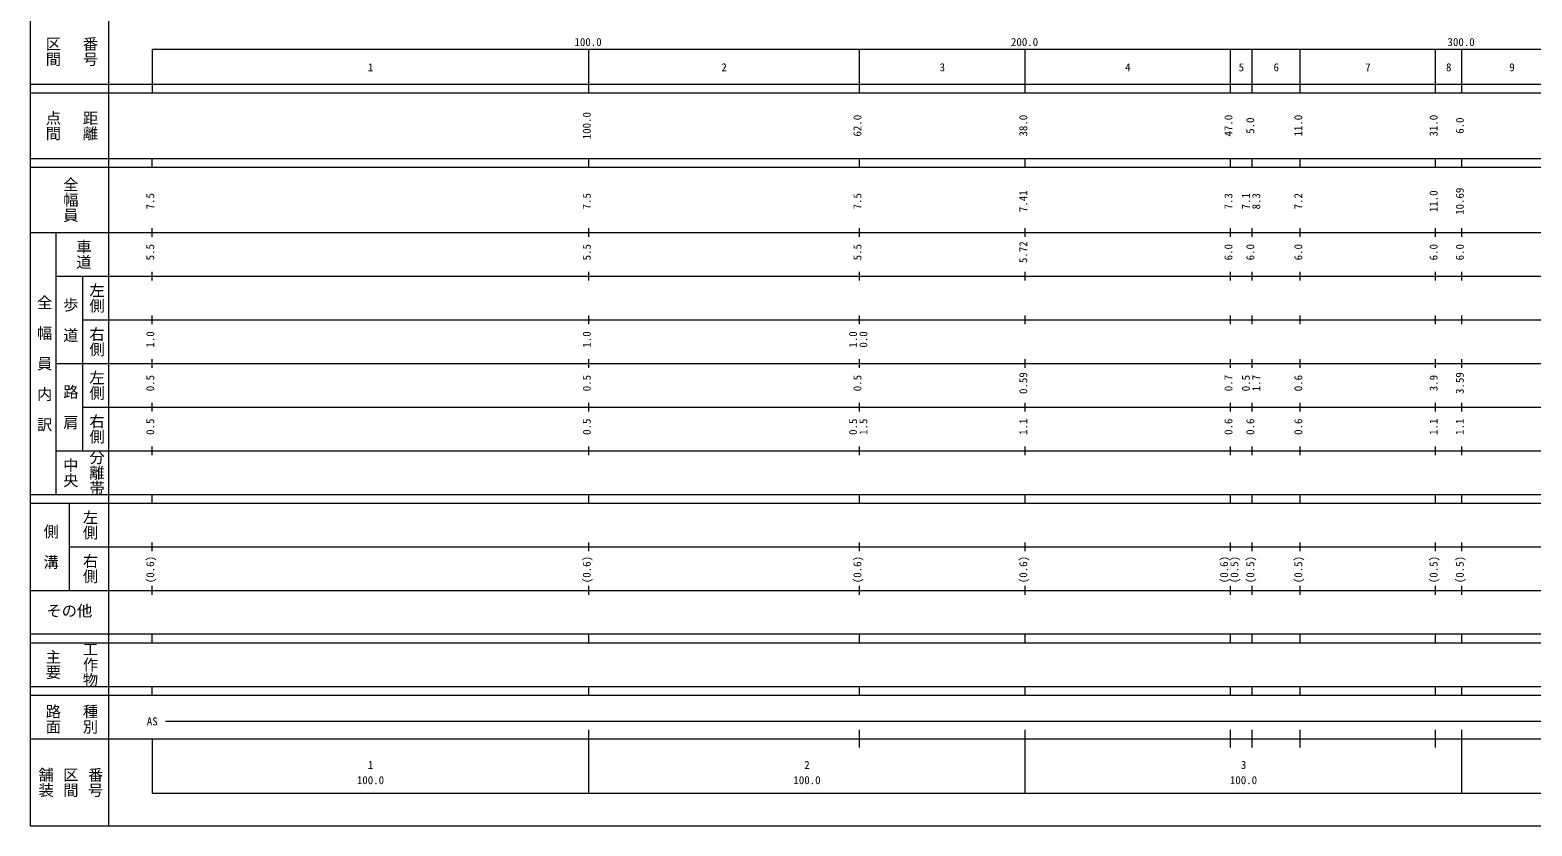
# Model space of a CAD drawing. Units: millimetres on the paper, enlarged 1000 times. Extents: x 40000 to 680000, y 20000 to 380000.
# Drawn here: x 40000 to 384074, y 20000 to 202409 of the extents above; entities that cross this region are included whole.
import ezdxf
from ezdxf.enums import TextEntityAlignment as Align

# ---------------------------------------------------------------- set-up
doc = ezdxf.new("R2010")
doc.units = ezdxf.units.MM
doc.header["$LTSCALE"] = 1000
doc.layers.add('S-BGD-HTXT', color=7, linetype='Continuous', lineweight=13)
doc.layers.add('S-TTL', color=2, linetype='Continuous', lineweight=13)
doc.styles.add('@ＭＳ ゴシック', font='')
doc.styles.add('ＭＳ ゴシック', font='')
doc.styles.get('@ＭＳ ゴシック').set_extended_font_data('@MS Gothic')
doc.styles.get('ＭＳ ゴシック').set_extended_font_data('MS Gothic')

msp = doc.modelspace()

# ---------------------------------------------------------------- linework, layer by layer
at = {"layer": 'S-BGD-HTXT'}
for p, q in [((58000, 370000), (58000, 20000)), ((68000, 198000), (579000, 198000)), ((68000, 198000), (68000, 188000)), ((168000, 188000), (168000, 198000)), ((230000, 188000), (230000, 198000)), ((268000, 188000), (268000, 198000)), ((315000, 188000), (315000, 198000)), ((320000, 188000), (320000, 198000)), ((331000, 188000), (331000, 198000)), ((362000, 188000), (362000, 198000)), ((368000, 188000), (368000, 198000)), ((40000, 190000), (579000, 190000)), ((40000, 188000), (579000, 188000)), ((40000, 173000), (579000, 173000)), ((68000, 171000), (68000, 173000)), ((168000, 171000), (168000, 173000)), ((230000, 171000), (230000, 173000)), ((268000, 171000), (268000, 173000)), ((315000, 171000), (315000, 173000)), ((320000, 171000), (320000, 173000)), ((331000, 171000), (331000, 173000)), ((362000, 171000), (362000, 173000)), ((368000, 171000), (368000, 173000)), ((40000, 171000), (579000, 171000)), ((40000, 156000), (579000, 156000)), ((46000, 96000), (46000, 156000)), ((68000, 155000), (68000, 157000)), ((168000, 155000), (168000, 157000)), ((230000, 155000), (230000, 157000)), ((268000, 155000), (268000, 157000)), ((315000, 155000), (315000, 157000)), ((320000, 155000), (320000, 157000)), ((331000, 155000), (331000, 157000)), ((362000, 155000), (362000, 157000)), ((368000, 155000), (368000, 157000)), ((46000, 146000), (579000, 146000)), ((52000, 146000), (52000, 106000)), ((68000, 145000), (68000, 147000)), ((168000, 145000), (168000, 147000)), ((230000, 145000), (230000, 147000)), ((268000, 145000), (268000, 147000)), ((315000, 145000), (315000, 147000)), ((320000, 145000), (320000, 147000)), ((331000, 145000), (331000, 147000)), ((362000, 145000), (362000, 147000)), ((368000, 145000), (368000, 147000)), ((52000, 136000), (579000, 136000)), ((68000, 135000), (68000, 137000)), ((168000, 135000), (168000, 137000)), ((230000, 135000), (230000, 137000)), ((268000, 135000), (268000, 137000)), ((315000, 135000), (315000, 137000)), ((320000, 135000), (320000, 137000)), ((331000, 135000), (331000, 137000)), ((362000, 135000), (362000, 137000)), ((368000, 135000), (368000, 137000)), ((46000, 126000), (579000, 126000)), ((68000, 125000), (68000, 127000)), ((168000, 125000), (168000, 127000)), ((230000, 125000), (230000, 127000)), ((268000, 125000), (268000, 127000)), ((315000, 125000), (315000, 127000)), ((320000, 125000), (320000, 127000)), ((331000, 125000), (331000, 127000)), ((362000, 125000), (362000, 127000)), ((368000, 125000), (368000, 127000)), ((68000, 115000), (68000, 117000)), ((168000, 115000), (168000, 117000)), ((230000, 115000), (230000, 117000)), ((268000, 115000), (268000, 117000)), ((315000, 115000), (315000, 117000)), ((320000, 115000), (320000, 117000)), ((331000, 115000), (331000, 117000)), ((362000, 115000), (362000, 117000)), ((368000, 115000), (368000, 117000)), ((52000, 116000), (579000, 116000)), ((68000, 105000), (68000, 107000)), ((168000, 105000), (168000, 107000)), ((230000, 105000), (230000, 107000)), ((268000, 105000), (268000, 107000)), ((315000, 105000), (315000, 107000)), ((320000, 105000), (320000, 107000)), ((331000, 105000), (331000, 107000)), ((362000, 105000), (362000, 107000)), ((368000, 105000), (368000, 107000)), ((46000, 106000), (579000, 106000)), ((40000, 96000), (579000, 96000)), ((40000, 94000), (579000, 94000)), ((49000, 94000), (49000, 74000)), ((68000, 94000), (68000, 96000)), ((168000, 94000), (168000, 96000)), ((230000, 94000), (230000, 96000)), ((268000, 94000), (268000, 96000)), ((315000, 94000), (315000, 96000)), ((320000, 94000), (320000, 96000)), ((331000, 94000), (331000, 96000)), ((362000, 94000), (362000, 96000)), ((368000, 94000), (368000, 96000)), ((49000, 84000), (579000, 84000)), ((68000, 83000), (68000, 85000)), ((168000, 83000), (168000, 85000)), ((230000, 83000), (230000, 85000)), ((268000, 83000), (268000, 85000)), ((315000, 83000), (315000, 85000)), ((320000, 83000), (320000, 85000)), ((331000, 83000), (331000, 85000)), ((362000, 83000), (362000, 85000)), ((368000, 83000), (368000, 85000)), ((40000, 74000), (579000, 74000)), ((68000, 73000), (68000, 75000)), ((168000, 73000), (168000, 75000)), ((230000, 73000), (230000, 75000)), ((268000, 73000), (268000, 75000)), ((315000, 73000), (315000, 75000)), ((320000, 73000), (320000, 75000)), ((331000, 73000), (331000, 75000)), ((362000, 73000), (362000, 75000)), ((368000, 73000), (368000, 75000)), ((40000, 64000), (579000, 64000)), ((40000, 62000), (579000, 62000)), ((68000, 62000), (68000, 64000)), ((168000, 62000), (168000, 64000)), ((230000, 62000), (230000, 64000)), ((268000, 62000), (268000, 64000)), ((315000, 62000), (315000, 64000)), ((320000, 62000), (320000, 64000)), ((331000, 62000), (331000, 64000)), ((362000, 62000), (362000, 64000)), ((368000, 62000), (368000, 64000)), ((40000, 52000), (579000, 52000)), ((68000, 50000), (68000, 52000)), ((168000, 50000), (168000, 52000)), ((230000, 50000), (230000, 52000)), ((268000, 50000), (268000, 52000)), ((315000, 50000), (315000, 52000)), ((320000, 50000), (320000, 52000)), ((331000, 50000), (331000, 52000)), ((362000, 50000), (362000, 52000)), ((368000, 50000), (368000, 52000)), ((40000, 50000), (579000, 50000)), ((71000, 44000), (565000, 44000)), ((168000, 27500), (168000, 42000)), ((230000, 38000), (230000, 42000)), ((268000, 27500), (268000, 42000)), ((315000, 38000), (315000, 42000)), ((320000, 38000), (320000, 42000)), ((331000, 38000), (331000, 42000)), ((362000, 38000), (362000, 42000)), ((368000, 27500), (368000, 42000)), ((40000, 40000), (579000, 40000)), ((68000, 40000), (68000, 27500)), ((68000, 27500), (579000, 27500))]:
    msp.add_line(p, q, dxfattribs=at)
at = {"layer": 'S-TTL'}
for p, q in [((40000, 380000), (40000, 20000)), ((40000, 20000), (680000, 20000))]:
    msp.add_line(p, q, dxfattribs=at)

# ---------------------------------------------------------------- texts
at = {"layer": 'S-BGD-HTXT'}
for s, height, rotation, style, p in [('区間', 2566, 270, '@ＭＳ ゴシック', (43250, 201000)), ('番号', 2566, 270, '@ＭＳ ゴシック', (51750, 201000)), ('点間', 2566, 270, '@ＭＳ ゴシック', (43250, 184000)), ('距離', 2566, 270, '@ＭＳ ゴシック', (51750, 184000)), ('100.0', 1833, 90, 'ＭＳ ゴシック', (169000, 177375)), ('62.0', 1833, 90, 'ＭＳ ゴシック', (231000, 178000)), ('38.0', 1833, 90, 'ＭＳ ゴシック', (269000, 178000)), ('47.0', 1833, 90, 'ＭＳ ゴシック', (316000, 178000)), ('11.0', 1833, 90, 'ＭＳ ゴシック', (332000, 178000)), ('31.0', 1833, 90, 'ＭＳ ゴシック', (363000, 178000)), ('5.0', 1833, 90, 'ＭＳ ゴシック', (321000, 178625)), ('6.0', 1833, 90, 'ＭＳ ゴシック', (369000, 178625)), ('全幅員', 2566, 270, '@ＭＳ ゴシック', (47250, 168750)), ('7.41', 1833, 90, 'ＭＳ ゴシック', (269000, 160674)), ('11.0', 1833, 90, 'ＭＳ ゴシック', (363000, 160674)), ('10.69', 1833, 90, 'ＭＳ ゴシック', (369000, 160049)), ('7.5', 1833, 90, 'ＭＳ ゴシック', (69000, 161299)), ('7.5', 1833, 90, 'ＭＳ ゴシック', (169000, 161299)), ('7.5', 1833, 90, 'ＭＳ ゴシック', (231000, 161299)), ('7.3', 1833, 90, 'ＭＳ ゴシック', (316000, 161299)), ('7.1', 1833, 90, 'ＭＳ ゴシック', (320000, 161299)), ('8.3', 1833, 90, 'ＭＳ ゴシック', (322370, 161299)), ('7.2', 1833, 90, 'ＭＳ ゴシック', (332000, 161299)), ('車道', 2566, 270, '@ＭＳ ゴシック', (50250, 154500)), ('5.5', 1833, 90, 'ＭＳ ゴシック', (69000, 149625)), ('5.5', 1833, 90, 'ＭＳ ゴシック', (169000, 149625)), ('5.5', 1833, 90, 'ＭＳ ゴシック', (231000, 149625)), ('5.72', 1833, 90, 'ＭＳ ゴシック', (269000, 149000)), ('6.0', 1833, 90, 'ＭＳ ゴシック', (316000, 149625)), ('6.0', 1833, 90, 'ＭＳ ゴシック', (321000, 149625)), ('6.0', 1833, 90, 'ＭＳ ゴシック', (332000, 149625)), ('6.0', 1833, 90, 'ＭＳ ゴシック', (363000, 149625)), ('6.0', 1833, 90, 'ＭＳ ゴシック', (369000, 149625)), ('全\u3000幅\u3000員\u3000内\u3000訳', 2566, 270, '@ＭＳ ゴシック', (41250, 141750)), ('歩\u3000道', 2566, 270, '@ＭＳ ゴシック', (47250, 141250)), ('左側', 2566, 270, '@ＭＳ ゴシック', (53250, 144500)), ('右側', 2566, 270, '@ＭＳ ゴシック', (53250, 134500)), ('1.0', 1833, 90, 'ＭＳ ゴシック', (69000, 129625)), ('1.0', 1833, 90, 'ＭＳ ゴシック', (169000, 129625)), ('1.0', 1833, 90, 'ＭＳ ゴシック', (230000, 129625)), ('0.0', 1833, 90, 'ＭＳ ゴシック', (232370, 129625)), ('左側', 2566, 270, '@ＭＳ ゴシック', (53250, 124500)), ('路\u3000肩', 2566, 270, '@ＭＳ ゴシック', (47250, 121250)), ('0.5', 1833, 90, 'ＭＳ ゴシック', (69000, 119625)), ('0.5', 1833, 90, 'ＭＳ ゴシック', (169000, 119625)), ('0.5', 1833, 90, 'ＭＳ ゴシック', (231000, 119625)), ('0.59', 1833, 90, 'ＭＳ ゴシック', (269000, 119000)), ('0.7', 1833, 90, 'ＭＳ ゴシック', (316000, 119625)), ('0.5', 1833, 90, 'ＭＳ ゴシック', (320000, 119625)), ('1.7', 1833, 90, 'ＭＳ ゴシック', (322370, 119625)), ('0.6', 1833, 90, 'ＭＳ ゴシック', (332000, 119625)), ('3.9', 1833, 90, 'ＭＳ ゴシック', (363000, 119625)), ('3.59', 1833, 90, 'ＭＳ ゴシック', (369000, 119000)), ('右側', 2566, 270, '@ＭＳ ゴシック', (53250, 114500)), ('0.5', 1833, 90, 'ＭＳ ゴシック', (69000, 109625)), ('0.5', 1833, 90, 'ＭＳ ゴシック', (169000, 109625)), ('0.5', 1833, 90, 'ＭＳ ゴシック', (230000, 109625)), ('1.5', 1833, 90, 'ＭＳ ゴシック', (232370, 109625)), ('1.1', 1833, 90, 'ＭＳ ゴシック', (269000, 109625)), ('0.6', 1833, 90, 'ＭＳ ゴシック', (316000, 109625)), ('0.6', 1833, 90, 'ＭＳ ゴシック', (321000, 109625)), ('0.6', 1833, 90, 'ＭＳ ゴシック', (332000, 109625)), ('1.1', 1833, 90, 'ＭＳ ゴシック', (363000, 109625)), ('1.1', 1833, 90, 'ＭＳ ゴシック', (369000, 109625)), ('中央', 2566, 270, '@ＭＳ ゴシック', (47250, 104500)), ('分離帯', 2566, 270, '@ＭＳ ゴシック', (53250, 106250)), ('左側', 2566, 270, '@ＭＳ ゴシック', (51750, 92500)), ('側\u3000溝', 2566, 270, '@ＭＳ ゴシック', (42750, 89250)), ('右側', 2566, 270, '@ＭＳ ゴシック', (51750, 82500)), ('(0.6)', 1833, 90, 'ＭＳ ゴシック', (69000, 75639)), ('(0.6)', 1833, 90, 'ＭＳ ゴシック', (169000, 75639)), ('(0.6)', 1833, 90, 'ＭＳ ゴシック', (231000, 75639)), ('(0.6)', 1833, 90, 'ＭＳ ゴシック', (269000, 75639)), ('(0.6)', 1833, 90, 'ＭＳ ゴシック', (315000, 75639)), ('(0.5)', 1833, 90, 'ＭＳ ゴシック', (317370, 75639)), ('(0.5)', 1833, 90, 'ＭＳ ゴシック', (321000, 75639)), ('(0.5)', 1833, 90, 'ＭＳ ゴシック', (332000, 75639)), ('(0.5)', 1833, 90, 'ＭＳ ゴシック', (363000, 75639)), ('(0.5)', 1833, 90, 'ＭＳ ゴシック', (369000, 75639)), ('主要', 2566, 270, '@ＭＳ ゴシック', (43250, 60500)), ('工作物', 2566, 270, '@ＭＳ ゴシック', (51750, 62250)), ('路面', 2566, 270, '@ＭＳ ゴシック', (43250, 48000)), ('種別', 2566, 270, '@ＭＳ ゴシック', (51750, 48000)), ('舗装', 2566, 270, '@ＭＳ ゴシック', (41583, 33500)), ('区間', 2566, 270, '@ＭＳ ゴシック', (47250, 33500)), ('番号', 2566, 270, '@ＭＳ ゴシック', (52917, 33500))]:
    msp.add_text(s, height=height, rotation=rotation, dxfattribs=dict(at, style=style)).set_placement(p, align=Align.BOTTOM_LEFT)
at = {"layer": 'S-BGD-HTXT', "style": 'ＭＳ ゴシック'}
for s, height, p in [('100.0', 1833, (164719, 198195)), ('200.0', 1833, (264719, 198195)), ('300.0', 1833, (364719, 198195)), ('1', 1833, (117375, 192405)), ('2', 1833, (198375, 192405)), ('3', 1833, (248375, 192405)), ('4', 1833, (290875, 192405)), ('5', 1833, (316875, 192405)), ('6', 1833, (324875, 192405)), ('7', 1833, (345875, 192405)), ('8', 1833, (364375, 192405)), ('9', 1833, (378875, 192405)), ('その他', 2566, (43750, 67250)), ('AS', 1833, (66750, 42500)), ('1', 1833, (117375, 32523)), ('2', 1833, (217375, 32523)), ('3', 1833, (317375, 32523)), ('100.0', 1833, (114875, 29033)), ('100.0', 1833, (214875, 29033)), ('100.0', 1833, (314875, 29033))]:
    msp.add_text(s, height=height, dxfattribs=at).set_placement(p, align=Align.BOTTOM_LEFT)

doc.saveas('drawing.dxf')
